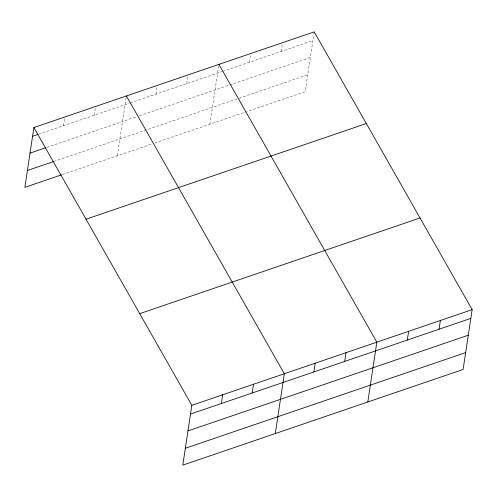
<?xml version="1.0" encoding="UTF-8"?>
<svg xmlns="http://www.w3.org/2000/svg" width="497" height="497" viewBox="0 0 497 497"><rect width="100%" height="100%" fill="white"/><g stroke="black" fill="none" stroke-linecap="round" stroke-linejoin="round"><path stroke-width="0.37" stroke-dasharray="2.48 1.86" d="M63.411 125.741L64.734 117.012M94.244 115.217L95.567 106.488M117.354 155.778L126.288 96.691M155.915 94.169L157.238 85.441M186.748 83.645L188.071 74.917M209.858 124.207L218.904 64.393M249.351 62.28L250.674 53.546M281.122 51.439L282.445 42.705M314.21 31.864L305.164 91.678L246.68 111.639M38.449 134.265L129.487 103.19M130.22 102.941L221.917 71.643M222.637 71.4L312.893 40.592M46.911 147.36L136.482 116.795M139.415 115.789L310.339 57.453M53.831 161.475L238.398 98.481M239.125 98.232L307.718 74.823M62.293 174.577L151.858 144.006M154.797 142.999L245.959 111.887"/><path stroke-width="0.75" d="M33.895 127.536L191.836 405.322L182.79 465.136L463.105 369.464L472.15 309.643L314.21 31.864L33.895 127.536L24.85 187.357L61.56 174.826M221.351 403.527L222.668 394.798M252.184 393.003L253.501 384.274M275.295 433.564L284.34 373.75L126.4 95.964M313.855 371.955L315.173 363.226M344.688 361.431L346.005 352.702M367.799 401.992L376.844 342.178L218.904 64.393M407.291 340.066L408.615 331.331M439.062 329.225L440.379 320.49M32.578 136.265L37.716 134.513M30.025 153.126L45.444 147.864M27.397 170.496L53.098 161.724M86.018 219.202L366.332 123.529M139.713 313.65L420.033 217.978M191.836 405.322L472.15 309.643M190.513 414.051L470.827 318.378M187.965 430.911L468.28 335.239M185.338 448.282L465.652 352.609"/></g></svg>
